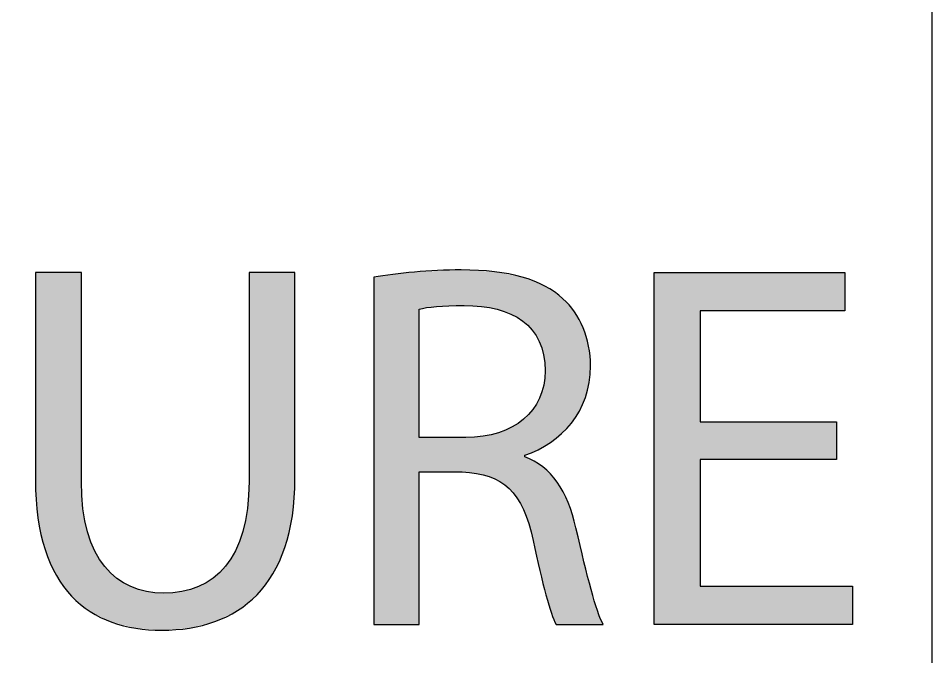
# Model space of a CAD drawing. Extents: x 0 to 360, y -268 to 0.
# Drawn here: x 157.75 to 163, y -194.19 to -190.52 of the extents above; entities that cross this region are included whole.
import ezdxf

# ---------------------------------------------------------------- set-up
doc = ezdxf.new("R2010")
doc.units = 0
doc.layers.add('LAYER_1', color=7, linetype='CONTINUOUS')

# ---------------------------------------------------------------- blocks, each defined once
blk = doc.blocks.new('*U139')
at = {"layer": 'LAYER_1', "color": 250}
for points in [[(157.8529, -193.1698), (157.8529, -191.9792), (157.8671, -193.3877)], [(157.8671, -193.3877), (157.8671, -191.9792), (157.9081, -193.5704)], [(157.9081, -193.5704), (157.9081, -191.9792), (157.9379, -193.6491)], [(157.9379, -193.6491), (157.9379, -191.9792), (157.9735, -193.7197)], [(157.9735, -193.7197), (157.9735, -191.9792), (158.0145, -193.7825)], [(158.0145, -193.7825), (158.0145, -191.9792), (158.0607, -193.8376)], [(158.0607, -193.8376), (158.0607, -191.9792), (158.1117, -193.8854)], [(158.1117, -193.8854), (158.1117, -191.9792), (158.1168, -193.8891)], [(158.1168, -193.8891), (158.1168, -193.1787), (158.126, -193.8958)], [(159.0794, -193.8716), (159.0716, -193.3136), (159.0794, -193.1787)], [(158.126, -193.8958), (158.126, -193.3355), (158.1524, -193.9152)], [(159.0704, -193.8796), (159.0442, -193.4662), (159.0704, -193.3337)], [(159.0716, -193.8787), (159.0704, -193.3337), (159.0716, -193.3136)], [(158.1524, -193.9152), (158.1524, -193.4688), (158.1673, -193.926)], [(158.1673, -193.926), (158.1673, -193.5076), (158.1947, -193.9395)], [(159.0442, -193.8983), (159.0131, -193.5477), (159.0442, -193.4662)], [(159.0131, -193.9207), (159.002, -193.5767), (159.0131, -193.5477)], [(158.1947, -193.9395), (158.1947, -193.5794), (158.2511, -193.9672)], [(159.002, -193.9261), (158.9448, -193.6659), (159.002, -193.5767)], [(158.9448, -193.954), (158.883, -193.7253), (158.9448, -193.6659)], [(158.2511, -193.9672), (158.2511, -193.6682), (158.2908, -193.9868)], [(158.2908, -193.9868), (158.2908, -193.7071), (158.3202, -193.9942)], [(158.3202, -193.9942), (158.3202, -193.7359), (158.4003, -194.0146)], [(158.8736, -193.9864), (158.7897, -193.7824), (158.8736, -193.7342)], [(158.883, -193.9841), (158.8736, -193.7342), (158.883, -193.7253)], [(158.4003, -194.0146), (158.4003, -193.7833), (158.4288, -194.0219)], [(158.4288, -194.0219), (158.4288, -193.7921), (158.4901, -194.0265)], [(158.4901, -194.0265), (158.4901, -193.8111), (158.5788, -194.0331)], [(158.694, -194.0244), (158.5877, -193.8202), (158.694, -193.8108)], [(158.7373, -194.0211), (158.694, -193.8108), (158.7373, -193.798)], [(158.7897, -194.0078), (158.7373, -193.798), (158.7897, -193.7824)]]:
    blk.add_solid(points, dxfattribs=at)
at = {"layer": 'LAYER_1', "color": 250, "extrusion": (0, 0, -1)}
for points in [[(-157.8671, -193.3877), (-157.8529, -191.9792), (-157.8671, -191.9792)], [(-157.9081, -193.5704), (-157.8671, -191.9792), (-157.9081, -191.9792)], [(-157.9379, -193.6491), (-157.9081, -191.9792), (-157.9379, -191.9792)], [(-157.9735, -193.7197), (-157.9379, -191.9792), (-157.9735, -191.9792)], [(-158.0145, -193.7825), (-157.9735, -191.9792), (-158.0145, -191.9792)], [(-158.0607, -193.8376), (-158.0145, -191.9792), (-158.0607, -191.9792)], [(-158.1117, -193.8854), (-158.0607, -191.9792), (-158.1117, -191.9792)], [(-158.1168, -193.8891), (-158.1117, -191.9792), (-158.1168, -191.9792)], [(-159.0794, -193.8716), (-159.0794, -191.9792), (-159.1252, -193.8296)], [(-159.1252, -193.8296), (-159.0794, -191.9792), (-159.1252, -191.9792)], [(-159.1252, -193.8296), (-159.1252, -191.9792), (-159.1737, -193.7733)], [(-159.1737, -193.7733), (-159.1252, -191.9792), (-159.1737, -191.9792)], [(-159.1737, -193.7733), (-159.1737, -191.9792), (-159.2168, -193.7095)], [(-159.2168, -193.7095), (-159.1737, -191.9792), (-159.2168, -191.9792)], [(-159.2168, -193.7095), (-159.2168, -191.9792), (-159.2541, -193.6381)], [(-159.2541, -193.6381), (-159.2168, -191.9792), (-159.2541, -191.9792)], [(-159.2541, -193.6381), (-159.2541, -191.9792), (-159.2854, -193.5589)], [(-159.2854, -193.5589), (-159.2541, -191.9792), (-159.2854, -191.9792)], [(-159.2854, -193.5589), (-159.2854, -191.9792), (-159.3102, -193.4717)], [(-159.3102, -193.4717), (-159.2854, -191.9792), (-159.3102, -191.9792)], [(-159.3102, -193.4717), (-159.3102, -191.9792), (-159.3284, -193.3764)], [(-159.3284, -193.3764), (-159.3102, -191.9792), (-159.3284, -191.9792)], [(-159.3284, -193.3764), (-159.3284, -191.9792), (-159.3432, -193.1608)], [(-159.3432, -193.1608), (-159.3284, -191.9792), (-159.3432, -191.9792)], [(-158.126, -193.8958), (-158.1168, -193.1787), (-158.126, -193.3355)], [(-158.1524, -193.9152), (-158.126, -193.3355), (-158.1524, -193.4688)], [(-159.0704, -193.8796), (-159.0704, -193.3337), (-159.0716, -193.8787)], [(-159.0716, -193.8787), (-159.0716, -193.3136), (-159.0794, -193.8716)], [(-158.1673, -193.926), (-158.1524, -193.4688), (-158.1673, -193.5076)], [(-158.1947, -193.9395), (-158.1673, -193.5076), (-158.1947, -193.5794)], [(-159.0442, -193.8983), (-159.0442, -193.4662), (-159.0704, -193.8796)], [(-159.0131, -193.9207), (-159.0131, -193.5477), (-159.0442, -193.8983)], [(-158.2511, -193.9672), (-158.1947, -193.5794), (-158.2511, -193.6682)], [(-159.002, -193.9261), (-159.002, -193.5767), (-159.0131, -193.9207)], [(-158.9448, -193.954), (-158.9448, -193.6659), (-159.002, -193.9261)], [(-158.2908, -193.9868), (-158.2511, -193.6682), (-158.2908, -193.7071)], [(-158.3202, -193.9942), (-158.2908, -193.7071), (-158.3202, -193.7359)], [(-158.4003, -194.0146), (-158.3202, -193.7359), (-158.4003, -193.7833)], [(-158.8736, -193.9864), (-158.8736, -193.7342), (-158.883, -193.9841)], [(-158.883, -193.9841), (-158.883, -193.7253), (-158.9448, -193.954)], [(-158.4288, -194.0219), (-158.4003, -193.7833), (-158.4288, -193.7921)], [(-158.4901, -194.0265), (-158.4288, -193.7921), (-158.4901, -193.8111)], [(-158.5788, -194.0331), (-158.4901, -193.8111), (-158.5788, -193.8194)], [(-158.5788, -194.0331), (-158.5788, -193.8194), (-158.5877, -194.0324)], [(-158.5877, -194.0324), (-158.5788, -193.8194), (-158.5877, -193.8202)], [(-158.5877, -194.0324), (-158.5877, -193.8202), (-158.694, -194.0244)], [(-158.694, -194.0244), (-158.694, -193.8108), (-158.7373, -194.0211)], [(-158.7373, -194.0211), (-158.7373, -193.798), (-158.7897, -194.0078)], [(-158.7897, -194.0078), (-158.7897, -193.7824), (-158.8736, -193.9864)]]:
    blk.add_solid(points, dxfattribs=at)
blk = doc.blocks.new('*U140')
at = {"layer": 'LAYER_1', "color": 250}
for points in [[(160.0298, -194), (159.7963, -192.0064), (160.0298, -191.9764)], [(160.0571, -194), (160.0298, -191.9764), (160.0571, -191.9752)], [(160.0985, -192.1809), (160.0571, -191.9752), (160.0985, -191.9733)], [(160.1556, -192.1743), (160.0985, -191.9733), (160.1556, -191.9707)], [(160.2277, -192.1699), (160.1556, -191.9707), (160.2277, -191.9675)], [(160.2968, -192.1686), (160.2277, -191.9675), (160.2968, -191.9643)], [(160.3148, -192.1683), (160.3148, -191.9653), (160.3237, -192.1688)], [(160.3237, -192.1688), (160.3237, -191.9658), (160.3748, -192.1716)], [(160.3748, -192.1716), (160.3748, -191.9685), (160.3862, -192.1722)], [(160.3862, -192.1722), (160.3862, -191.9691), (160.4141, -192.1737)], [(160.4141, -192.1737), (160.4141, -191.9706), (160.4234, -192.1751)], [(160.4234, -192.1751), (160.4234, -191.9711), (160.4583, -192.1802)], [(160.4583, -192.1802), (160.4583, -191.9729), (160.4603, -192.1805)], [(160.4603, -192.1805), (160.4603, -191.973), (160.4694, -192.1826)], [(160.4694, -192.1826), (160.4694, -191.9735), (160.4886, -192.1868)], [(160.4886, -192.1868), (160.4886, -191.9745), (160.504, -192.1902)], [(160.504, -192.1902), (160.504, -191.9775), (160.5127, -192.1928)], [(160.5127, -192.1928), (160.5127, -191.9792), (160.5205, -192.1952)], [(160.5205, -192.1952), (160.5205, -191.9807), (160.5451, -192.2027)], [(160.5451, -192.2027), (160.5451, -191.9854), (160.5532, -192.206)], [(160.5532, -192.206), (160.5532, -191.987), (160.5734, -192.2141)], [(160.5734, -192.2141), (160.5734, -191.9909), (160.5833, -192.2181)], [(160.5833, -192.2181), (160.5833, -191.9928), (160.5907, -192.2219)], [(160.5907, -192.2219), (160.5907, -191.9942), (160.618, -192.2362)], [(160.618, -192.2362), (160.618, -191.9995), (160.6187, -192.2365)], [(160.6187, -192.2365), (160.6187, -191.9996), (160.6251, -192.2408)], [(160.6251, -192.2408), (160.6251, -192.0009), (160.6477, -192.2558)], [(160.6477, -192.2558), (160.6477, -192.0052), (160.6509, -192.2579)], [(160.6509, -192.2579), (160.6509, -192.0065), (160.6553, -192.2616)], [(160.6553, -192.2616), (160.6553, -192.0082), (160.6564, -192.2625)], [(160.6564, -192.2625), (160.6564, -192.0087), (160.6627, -192.2678)], [(160.6627, -192.2678), (160.6627, -192.0112), (160.6799, -192.2824)], [(160.6799, -192.2824), (160.6799, -192.018), (160.6845, -192.2872)], [(160.6845, -192.2872), (160.6845, -192.0198), (160.6859, -192.2888)], [(160.6859, -192.2888), (160.6859, -192.0204), (160.7055, -192.3099)], [(160.7055, -192.3099), (160.7055, -192.0282), (160.7091, -192.3149)], [(160.7091, -192.3149), (160.7091, -192.0296), (160.7109, -192.3174)], [(160.7109, -192.3174), (160.7109, -192.0303), (160.7173, -192.3262)], [(160.7173, -192.3262), (160.7173, -192.0328), (160.7276, -192.3406)], [(160.7276, -192.3406), (160.7276, -192.0369), (160.7303, -192.3455)], [(160.7303, -192.3455), (160.7303, -192.038), (160.7393, -192.3621)], [(160.7393, -192.3621), (160.7393, -192.0416), (160.746, -192.3745)], [(160.746, -192.3745), (160.746, -192.0442), (160.7478, -192.3791)], [(160.7478, -192.3791), (160.7478, -192.0449), (160.7606, -192.4117)], [(160.7606, -192.4117), (160.7606, -192.05), (160.7617, -192.4157)], [(160.7617, -192.4157), (160.7617, -192.0504), (160.7664, -192.4339)], [(160.7664, -192.4339), (160.7664, -192.0523), (160.7712, -192.4521)], [(160.7712, -192.4521), (160.7712, -192.0542), (160.7717, -192.4555)], [(160.7717, -192.4555), (160.7717, -192.0544), (160.7776, -192.4957)], [(160.7776, -192.4957), (160.7776, -192.0568), (160.7777, -192.4959)], [(160.7777, -192.4959), (160.7777, -192.0568), (160.7778, -192.4987)], [(160.7778, -192.4987), (160.7778, -192.0569), (160.7799, -192.5431)], [(160.7799, -192.9731), (160.7778, -192.5855), (160.7799, -192.5431)], [(160.7776, -192.9744), (160.7717, -192.6259), (160.7776, -192.5865)], [(160.7777, -192.9744), (160.7776, -192.5865), (160.7777, -192.5863)], [(160.7778, -192.9743), (160.7777, -192.5863), (160.7778, -192.5855)], [(160.7606, -192.9843), (160.7478, -192.7005), (160.7606, -192.667)], [(160.7617, -192.9837), (160.7606, -192.667), (160.7617, -192.6642)], [(160.7664, -192.9809), (160.7617, -192.6642), (160.7664, -192.646)], [(160.7712, -192.9781), (160.7664, -192.646), (160.7712, -192.6278)], [(160.7717, -192.9779), (160.7712, -192.6278), (160.7717, -192.6259)], [(160.7393, -192.9968), (160.7303, -192.7344), (160.7393, -192.717)], [(160.746, -192.9928), (160.7393, -192.717), (160.746, -192.7039)], [(160.7478, -192.9918), (160.746, -192.7039), (160.7478, -192.7005)], [(160.7055, -193.0108), (160.6859, -192.7933), (160.7055, -192.7702)], [(160.7091, -193.0093), (160.7055, -192.7702), (160.7091, -192.766)], [(160.7109, -193.0085), (160.7091, -192.766), (160.7109, -192.7632)], [(160.7173, -193.0059), (160.7109, -192.7632), (160.7173, -192.7538)], [(160.7276, -193.0016), (160.7173, -192.7538), (160.7276, -192.7383)], [(160.7303, -193.0005), (160.7276, -192.7383), (160.7303, -192.7344)], [(160.6509, -193.3321), (160.6477, -192.8282), (160.6509, -192.8258)], [(160.6553, -193.3399), (160.6509, -192.8258), (160.6553, -192.8225)], [(160.6509, -193.3321), (160.6509, -192.8258), (160.6553, -193.3399)], [(160.6564, -193.343), (160.6553, -192.8225), (160.6564, -192.8216)], [(160.6553, -193.3399), (160.6553, -192.8225), (160.6564, -193.343)], [(160.6627, -193.3596), (160.6564, -192.8216), (160.6627, -192.8156)], [(160.6564, -193.343), (160.6564, -192.8216), (160.6627, -193.3596)], [(160.6799, -193.0214), (160.6627, -192.8156), (160.6799, -192.7994)], [(160.6845, -193.0195), (160.6799, -192.7994), (160.6845, -192.7951)], [(160.6859, -193.0189), (160.6845, -192.7951), (160.6859, -192.7933)], [(160.5734, -193.22), (160.5532, -192.8844), (160.5734, -192.8746)], [(160.5833, -193.2319), (160.5734, -192.8746), (160.5833, -192.8699)], [(160.5734, -193.22), (160.5734, -192.8746), (160.5833, -193.2319)], [(160.5907, -193.2406), (160.5833, -192.8699), (160.5907, -192.8663)], [(160.5833, -193.2319), (160.5833, -192.8699), (160.5907, -193.2406)], [(160.618, -193.2732), (160.5907, -192.8663), (160.618, -192.8497)], [(160.5907, -193.2406), (160.5907, -192.8663), (160.618, -193.2732)], [(160.6187, -193.2743), (160.618, -192.8497), (160.6187, -192.8493)], [(160.618, -193.2732), (160.618, -192.8497), (160.6187, -193.2743)], [(160.6251, -193.2859), (160.6187, -192.8493), (160.6251, -192.8454)], [(160.6187, -193.2743), (160.6187, -192.8493), (160.6251, -193.2859)], [(160.6477, -193.3264), (160.6251, -192.8454), (160.6477, -192.8282)], [(160.6251, -193.2859), (160.6251, -192.8454), (160.6477, -193.3264)], [(160.6477, -193.3264), (160.6477, -192.8282), (160.6509, -193.3321)], [(160.303, -193.1246), (160.303, -192.9269), (160.3148, -193.1258)], [(160.3148, -193.1258), (160.3148, -192.9269), (160.3237, -193.1267)], [(160.3748, -193.1317), (160.3237, -192.9269), (160.3748, -192.9251)], [(160.3237, -193.1267), (160.3237, -192.9269), (160.3748, -193.1317)], [(160.3862, -193.1328), (160.3748, -192.9251), (160.3862, -192.9239)], [(160.3748, -193.1317), (160.3748, -192.9251), (160.3862, -193.1328)], [(160.4141, -193.1397), (160.3862, -192.9239), (160.4141, -192.9209)], [(160.3862, -193.1328), (160.3862, -192.9239), (160.4141, -193.1397)], [(160.4234, -193.142), (160.4141, -192.9209), (160.4234, -192.9199)], [(160.4141, -193.1397), (160.4141, -192.9209), (160.4234, -193.142)], [(160.4583, -193.1507), (160.4234, -192.9199), (160.4583, -192.9133)], [(160.4234, -193.142), (160.4234, -192.9199), (160.4583, -193.1507)], [(160.4603, -193.1516), (160.4583, -192.9133), (160.4603, -192.913)], [(160.4583, -193.1507), (160.4583, -192.9133), (160.4603, -193.1516)], [(160.4694, -193.1559), (160.4603, -192.913), (160.4694, -192.9113)], [(160.4603, -193.1516), (160.4603, -192.913), (160.4694, -193.1559)], [(160.4886, -193.1648), (160.4694, -192.9113), (160.4886, -192.906)], [(160.4694, -193.1559), (160.4694, -192.9113), (160.4886, -193.1648)], [(160.504, -193.1719), (160.4886, -192.906), (160.504, -192.9018)], [(160.4886, -193.1648), (160.4886, -192.906), (160.504, -193.1719)], [(160.5127, -193.1759), (160.504, -192.9018), (160.5127, -192.8994)], [(160.504, -193.1719), (160.504, -192.9018), (160.5127, -193.1759)], [(160.5205, -193.1795), (160.5127, -192.8994), (160.5205, -192.8965)], [(160.5127, -193.1759), (160.5127, -192.8994), (160.5205, -193.1795)], [(160.5451, -193.1983), (160.5205, -192.8965), (160.5451, -192.8874)], [(160.5205, -193.1795), (160.5205, -192.8965), (160.5451, -193.1983)], [(160.5532, -193.2045), (160.5451, -192.8874), (160.5532, -192.8844)], [(160.5451, -193.1983), (160.5451, -192.8874), (160.5532, -193.2045)], [(160.5532, -193.2045), (160.5532, -192.8844), (160.5734, -193.22)], [(160.6627, -193.3596), (160.6627, -193.0378), (160.6799, -193.4052)], [(160.6799, -193.4052), (160.6799, -193.0455), (160.6845, -193.4172)], [(160.6845, -193.4172), (160.6845, -193.0476), (160.6859, -193.4211)], [(160.6859, -193.4211), (160.6859, -193.0482), (160.7055, -193.4969)], [(160.7055, -193.4969), (160.7055, -193.057), (160.7091, -193.5106)], [(160.7091, -193.5106), (160.7091, -193.0586), (160.7109, -193.5177)], [(160.7109, -193.5177), (160.7109, -193.0594), (160.7173, -193.5447)], [(160.7173, -193.5447), (160.7173, -193.0623), (160.7276, -193.5887)], [(160.7276, -193.5887), (160.7276, -193.0691), (160.7303, -193.5999)], [(160.7303, -193.5999), (160.7303, -193.0709), (160.7393, -193.6383)], [(160.7393, -193.6383), (160.7393, -193.0768), (160.746, -193.667)], [(160.746, -193.667), (160.746, -193.0813), (160.7478, -193.6746)], [(160.7478, -193.6746), (160.7478, -193.0825), (160.7606, -193.729)], [(160.7606, -193.729), (160.7606, -193.091), (160.7617, -193.7336)], [(160.7617, -193.7336), (160.7617, -193.0917), (160.7664, -193.7538)], [(160.7664, -193.7538), (160.7664, -193.0948), (160.7712, -193.7741)], [(160.7712, -193.7741), (160.7712, -193.0992), (160.7717, -193.7762)], [(160.7717, -193.7762), (160.7717, -193.0997), (160.7776, -193.8015)], [(160.7776, -193.8015), (160.7776, -193.1051), (160.7777, -193.8016)], [(160.7777, -193.8016), (160.7777, -193.1052), (160.7778, -193.8022)], [(160.7778, -193.8022), (160.7778, -193.1053), (160.7799, -193.8109)], [(160.7799, -193.8109), (160.7799, -193.1072), (160.7845, -193.8307)], [(160.7845, -193.8307), (160.7845, -193.1115), (160.8103, -193.917)], [(160.8103, -193.917), (160.8103, -193.1352), (160.8104, -193.9173)], [(160.8104, -193.9173), (160.8104, -193.1353), (160.8156, -193.9348)], [(160.8156, -193.9348), (160.8156, -193.1418), (160.8426, -194)]]:
    blk.add_solid(points, dxfattribs=at)
at = {"layer": 'LAYER_1', "color": 250, "extrusion": (0, 0, -1)}
for points in [[(-160.0298, -194), (-160.0298, -191.9764), (-160.0571, -194)], [(-160.0571, -192.1893), (-160.0571, -191.9752), (-160.0985, -192.1809)], [(-160.0985, -192.1809), (-160.0985, -191.9733), (-160.1556, -192.1743)], [(-160.1556, -192.1743), (-160.1556, -191.9707), (-160.2277, -192.1699)], [(-160.2277, -192.1699), (-160.2277, -191.9675), (-160.2968, -192.1686)], [(-160.2968, -192.1686), (-160.2968, -191.9643), (-160.303, -192.1685)], [(-160.303, -192.1685), (-160.2968, -191.9643), (-160.303, -191.9647)], [(-160.303, -192.1685), (-160.303, -191.9647), (-160.3148, -192.1683)], [(-160.3148, -192.1683), (-160.303, -191.9647), (-160.3148, -191.9653)], [(-160.3237, -192.1688), (-160.3148, -191.9653), (-160.3237, -191.9658)], [(-160.3748, -192.1716), (-160.3237, -191.9658), (-160.3748, -191.9685)], [(-160.3862, -192.1722), (-160.3748, -191.9685), (-160.3862, -191.9691)], [(-160.4141, -192.1737), (-160.3862, -191.9691), (-160.4141, -191.9706)], [(-160.4234, -192.1751), (-160.4141, -191.9706), (-160.4234, -191.9711)], [(-160.4583, -192.1802), (-160.4234, -191.9711), (-160.4583, -191.9729)], [(-160.4603, -192.1805), (-160.4583, -191.9729), (-160.4603, -191.973)], [(-160.4694, -192.1826), (-160.4603, -191.973), (-160.4694, -191.9735)], [(-160.4886, -192.1868), (-160.4694, -191.9735), (-160.4886, -191.9745)], [(-160.504, -192.1902), (-160.4886, -191.9745), (-160.504, -191.9775)], [(-160.5127, -192.1928), (-160.504, -191.9775), (-160.5127, -191.9792)], [(-160.5205, -192.1952), (-160.5127, -191.9792), (-160.5205, -191.9807)], [(-160.5451, -192.2027), (-160.5205, -191.9807), (-160.5451, -191.9854)], [(-160.5532, -192.206), (-160.5451, -191.9854), (-160.5532, -191.987)], [(-160.5734, -192.2141), (-160.5532, -191.987), (-160.5734, -191.9909)], [(-159.7963, -194), (-159.7963, -192.0064), (-160.0298, -194)], [(-160.5833, -192.2181), (-160.5734, -191.9909), (-160.5833, -191.9928)], [(-160.5907, -192.2219), (-160.5833, -191.9928), (-160.5907, -191.9942)], [(-160.618, -192.2362), (-160.5907, -191.9942), (-160.618, -191.9995)], [(-160.6187, -192.2365), (-160.618, -191.9995), (-160.6187, -191.9996)], [(-160.6251, -192.2408), (-160.6187, -191.9996), (-160.6251, -192.0009)], [(-160.6477, -192.2558), (-160.6251, -192.0009), (-160.6477, -192.0052)], [(-160.6509, -192.2579), (-160.6477, -192.0052), (-160.6509, -192.0065)], [(-160.6553, -192.2616), (-160.6509, -192.0065), (-160.6553, -192.0082)], [(-160.6564, -192.2625), (-160.6553, -192.0082), (-160.6564, -192.0087)], [(-160.6627, -192.2678), (-160.6564, -192.0087), (-160.6627, -192.0112)], [(-160.6799, -192.2824), (-160.6627, -192.0112), (-160.6799, -192.018)], [(-160.6845, -192.2872), (-160.6799, -192.018), (-160.6845, -192.0198)], [(-160.6859, -192.2888), (-160.6845, -192.0198), (-160.6859, -192.0204)], [(-160.7055, -192.3099), (-160.6859, -192.0204), (-160.7055, -192.0282)], [(-160.7091, -192.3149), (-160.7055, -192.0282), (-160.7091, -192.0296)], [(-160.7109, -192.3174), (-160.7091, -192.0296), (-160.7109, -192.0303)], [(-160.7173, -192.3262), (-160.7109, -192.0303), (-160.7173, -192.0328)], [(-160.7276, -192.3406), (-160.7173, -192.0328), (-160.7276, -192.0369)], [(-160.7303, -192.3455), (-160.7276, -192.0369), (-160.7303, -192.038)], [(-160.7393, -192.3621), (-160.7303, -192.038), (-160.7393, -192.0416)], [(-160.746, -192.3745), (-160.7393, -192.0416), (-160.746, -192.0442)], [(-160.7478, -192.3791), (-160.746, -192.0442), (-160.7478, -192.0449)], [(-160.7606, -192.4117), (-160.7478, -192.0449), (-160.7606, -192.05)], [(-160.7617, -192.4157), (-160.7606, -192.05), (-160.7617, -192.0504)], [(-160.7664, -192.4339), (-160.7617, -192.0504), (-160.7664, -192.0523)], [(-160.7712, -192.4521), (-160.7664, -192.0523), (-160.7712, -192.0542)], [(-160.7717, -192.4555), (-160.7712, -192.0542), (-160.7717, -192.0544)], [(-160.7776, -192.4957), (-160.7717, -192.0544), (-160.7776, -192.0568)], [(-160.7777, -192.4959), (-160.7776, -192.0568), (-160.7777, -192.0568)], [(-160.7778, -192.4987), (-160.7777, -192.0568), (-160.7778, -192.0569)], [(-160.7799, -192.5431), (-160.7778, -192.0569), (-160.7799, -192.0583)], [(-160.7799, -192.9731), (-160.7799, -192.0583), (-160.7845, -192.9704)], [(-160.7845, -192.9704), (-160.7799, -192.0583), (-160.7845, -192.0616)], [(-160.7845, -192.9704), (-160.7845, -192.0616), (-160.8103, -192.9554)], [(-160.8103, -192.9554), (-160.7845, -192.0616), (-160.8103, -192.0795)], [(-160.8103, -192.9554), (-160.8103, -192.0795), (-160.8104, -192.9553)], [(-160.8104, -192.9553), (-160.8103, -192.0795), (-160.8104, -192.0796)], [(-160.8104, -192.9553), (-160.8104, -192.0796), (-160.8156, -192.9512)], [(-160.8156, -192.9512), (-160.8104, -192.0796), (-160.8156, -192.0832)], [(-160.8156, -192.9512), (-160.8156, -192.0832), (-160.8426, -192.9298)], [(-160.8426, -192.9298), (-160.8156, -192.0832), (-160.8426, -192.102)], [(-160.8426, -192.9298), (-160.8426, -192.102), (-160.8491, -192.9246)], [(-160.8491, -192.9246), (-160.8426, -192.102), (-160.8491, -192.1065)], [(-160.8491, -192.9246), (-160.8491, -192.1065), (-160.8745, -192.9044)], [(-160.8745, -192.9044), (-160.8491, -192.1065), (-160.8745, -192.1243)], [(-160.8745, -192.9044), (-160.8745, -192.1243), (-160.8818, -192.8966)], [(-160.8818, -192.8966), (-160.8745, -192.1243), (-160.8818, -192.1294)], [(-160.8818, -192.8966), (-160.8818, -192.1294), (-160.912, -192.8641)], [(-160.912, -192.8641), (-160.8818, -192.1294), (-160.912, -192.1639)], [(-160.912, -192.8641), (-160.912, -192.1639), (-160.9303, -192.8443)], [(-160.9303, -192.8443), (-160.912, -192.1639), (-160.9303, -192.1849)], [(-160.9303, -192.8443), (-160.9303, -192.1849), (-160.9482, -192.8174)], [(-160.9482, -192.8174), (-160.9303, -192.1849), (-160.9482, -192.2054)], [(-160.9482, -192.8174), (-160.9482, -192.2054), (-160.9566, -192.8048)], [(-160.9566, -192.8048), (-160.9482, -192.2054), (-160.9566, -192.2208)], [(-160.9566, -192.8048), (-160.9566, -192.2208), (-160.9762, -192.7752)], [(-160.9762, -192.7752), (-160.9566, -192.2208), (-160.9762, -192.2569)], [(-160.9762, -192.7752), (-160.9762, -192.2569), (-160.998, -192.7262)], [(-160.998, -192.7262), (-160.9762, -192.2569), (-160.998, -192.2968)], [(-160.998, -192.7262), (-160.998, -192.2968), (-161.0109, -192.6972)], [(-161.0109, -192.6972), (-160.998, -192.2968), (-161.0109, -192.3395)], [(-161.0109, -192.6972), (-161.0109, -192.3395), (-161.0294, -192.6238)], [(-161.0294, -192.6238), (-161.0109, -192.3395), (-161.0294, -192.4011)], [(-161.0294, -192.6238), (-161.0294, -192.4011), (-161.0327, -192.6108)], [(-161.0327, -192.6108), (-161.0294, -192.4011), (-161.0327, -192.4359)], [(-161.0327, -192.6108), (-161.0327, -192.4359), (-161.0403, -192.5159)], [(-160.7776, -192.9744), (-160.7776, -192.5865), (-160.7777, -192.9744)], [(-160.7777, -192.9744), (-160.7777, -192.5863), (-160.7778, -192.9743)], [(-160.7778, -192.9743), (-160.7778, -192.5855), (-160.7799, -192.9731)], [(-160.7606, -192.9843), (-160.7606, -192.667), (-160.7617, -192.9837)], [(-160.7617, -192.9837), (-160.7617, -192.6642), (-160.7664, -192.9809)], [(-160.7664, -192.9809), (-160.7664, -192.646), (-160.7712, -192.9781)], [(-160.7712, -192.9781), (-160.7712, -192.6278), (-160.7717, -192.9779)], [(-160.7717, -192.9779), (-160.7717, -192.6259), (-160.7776, -192.9744)], [(-160.7393, -192.9968), (-160.7393, -192.717), (-160.746, -192.9928)], [(-160.746, -192.9928), (-160.746, -192.7039), (-160.7478, -192.9918)], [(-160.7478, -192.9918), (-160.7478, -192.7005), (-160.7606, -192.9843)], [(-160.7055, -193.0108), (-160.7055, -192.7702), (-160.7091, -193.0093)], [(-160.7091, -193.0093), (-160.7091, -192.766), (-160.7109, -193.0085)], [(-160.7109, -193.0085), (-160.7109, -192.7632), (-160.7173, -193.0059)], [(-160.7173, -193.0059), (-160.7173, -192.7538), (-160.7276, -193.0016)], [(-160.7276, -193.0016), (-160.7276, -192.7383), (-160.7303, -193.0005)], [(-160.7303, -193.0005), (-160.7303, -192.7344), (-160.7393, -192.9968)], [(-160.6627, -193.0285), (-160.6627, -192.8156), (-160.6799, -193.0214)], [(-160.6799, -193.0214), (-160.6799, -192.7994), (-160.6845, -193.0195)], [(-160.6845, -193.0195), (-160.6845, -192.7951), (-160.6859, -193.0189)], [(-160.6859, -193.0189), (-160.6859, -192.7933), (-160.7055, -193.0108)], [(-160.0571, -193.1246), (-160.0571, -192.9269), (-160.0985, -193.1246)], [(-160.0985, -193.1246), (-160.0571, -192.9269), (-160.0985, -192.9269)], [(-160.0985, -193.1246), (-160.0985, -192.9269), (-160.1556, -193.1246)], [(-160.1556, -193.1246), (-160.0985, -192.9269), (-160.1556, -192.9269)], [(-160.1556, -193.1246), (-160.1556, -192.9269), (-160.2277, -193.1246)], [(-160.2277, -193.1246), (-160.1556, -192.9269), (-160.2277, -192.9269)], [(-160.2277, -193.1246), (-160.2277, -192.9269), (-160.2968, -193.1246)], [(-160.2968, -193.1246), (-160.2277, -192.9269), (-160.2968, -192.9269)], [(-160.2968, -193.1246), (-160.2968, -192.9269), (-160.303, -193.1246)], [(-160.303, -193.1246), (-160.2968, -192.9269), (-160.303, -192.9269)], [(-160.3148, -193.1258), (-160.303, -192.9269), (-160.3148, -192.9269)], [(-160.3237, -193.1267), (-160.3148, -192.9269), (-160.3237, -192.9269)], [(-160.6799, -193.4052), (-160.6627, -193.0378), (-160.6799, -193.0455)], [(-160.6845, -193.4172), (-160.6799, -193.0455), (-160.6845, -193.0476)], [(-160.6859, -193.4211), (-160.6845, -193.0476), (-160.6859, -193.0482)], [(-160.7055, -193.4969), (-160.6859, -193.0482), (-160.7055, -193.057)], [(-160.7091, -193.5106), (-160.7055, -193.057), (-160.7091, -193.0586)], [(-160.7109, -193.5177), (-160.7091, -193.0586), (-160.7109, -193.0594)], [(-160.7173, -193.5447), (-160.7109, -193.0594), (-160.7173, -193.0623)], [(-160.7276, -193.5887), (-160.7173, -193.0623), (-160.7276, -193.0691)], [(-160.7303, -193.5999), (-160.7276, -193.0691), (-160.7303, -193.0709)], [(-160.7393, -193.6383), (-160.7303, -193.0709), (-160.7393, -193.0768)], [(-160.746, -193.667), (-160.7393, -193.0768), (-160.746, -193.0813)], [(-160.7478, -193.6746), (-160.746, -193.0813), (-160.7478, -193.0825)], [(-160.7606, -193.729), (-160.7478, -193.0825), (-160.7606, -193.091)], [(-160.7617, -193.7336), (-160.7606, -193.091), (-160.7617, -193.0917)], [(-160.7664, -193.7538), (-160.7617, -193.0917), (-160.7664, -193.0948)], [(-160.7712, -193.7741), (-160.7664, -193.0948), (-160.7712, -193.0992)], [(-160.7717, -193.7762), (-160.7712, -193.0992), (-160.7717, -193.0997)], [(-160.7776, -193.8015), (-160.7717, -193.0997), (-160.7776, -193.1051)], [(-160.7777, -193.8016), (-160.7776, -193.1051), (-160.7777, -193.1052)], [(-160.7778, -193.8022), (-160.7777, -193.1052), (-160.7778, -193.1053)], [(-160.7799, -193.8109), (-160.7778, -193.1053), (-160.7799, -193.1072)], [(-160.7845, -193.8307), (-160.7799, -193.1072), (-160.7845, -193.1115)], [(-160.8103, -193.917), (-160.7845, -193.1115), (-160.8103, -193.1352)], [(-160.8104, -193.9173), (-160.8103, -193.1352), (-160.8104, -193.1353)], [(-160.8156, -193.9348), (-160.8104, -193.1353), (-160.8156, -193.1418)], [(-160.8426, -194), (-160.8156, -193.1418), (-160.8426, -193.1752)], [(-160.8426, -194), (-160.8426, -193.1752), (-160.8491, -194)], [(-160.8491, -194), (-160.8426, -193.1752), (-160.8491, -193.1832)], [(-160.8491, -194), (-160.8491, -193.1832), (-160.8745, -194)], [(-160.8745, -194), (-160.8491, -193.1832), (-160.8745, -193.2308)], [(-160.8745, -194), (-160.8745, -193.2308), (-160.8818, -194)], [(-160.8818, -194), (-160.8745, -193.2308), (-160.8818, -193.2445)], [(-160.8818, -194), (-160.8818, -193.2445), (-160.912, -194)], [(-160.912, -194), (-160.8818, -193.2445), (-160.912, -193.3008)], [(-160.912, -194), (-160.912, -193.3008), (-160.9303, -194)], [(-160.9303, -194), (-160.912, -193.3008), (-160.9303, -193.3602)], [(-160.9303, -194), (-160.9303, -193.3602), (-160.9482, -194)], [(-160.9482, -194), (-160.9303, -193.3602), (-160.9482, -193.4181)], [(-160.9482, -194), (-160.9482, -193.4181), (-160.9566, -194)], [(-160.9566, -194), (-160.9482, -193.4181), (-160.9566, -193.4454)], [(-160.9566, -194), (-160.9566, -193.4454), (-160.9762, -194)], [(-160.9762, -194), (-160.9566, -193.4454), (-160.9762, -193.5254)], [(-160.9762, -194), (-160.9762, -193.5254), (-160.998, -194)], [(-160.998, -194), (-160.9762, -193.5254), (-160.998, -193.614)], [(-160.998, -194), (-160.998, -193.614), (-161.0109, -194)], [(-161.0109, -194), (-160.998, -193.614), (-161.0109, -193.6662)], [(-161.0109, -194), (-161.0109, -193.6662), (-161.0294, -194)], [(-161.0294, -194), (-161.0109, -193.6662), (-161.0294, -193.7417)], [(-161.0294, -194), (-161.0294, -193.7417), (-161.0327, -194)], [(-161.0327, -194), (-161.0294, -193.7417), (-161.0327, -193.7551)], [(-161.0327, -194), (-161.0327, -193.7551), (-161.0403, -194)], [(-161.0403, -194), (-161.0327, -193.7551), (-161.0403, -193.7861)], [(-161.0403, -194), (-161.0403, -193.7861), (-161.0435, -194)], [(-161.0435, -194), (-161.0403, -193.7861), (-161.0435, -193.7992)], [(-161.0435, -194), (-161.0435, -193.7992), (-161.0798, -194)], [(-161.0798, -194), (-161.0435, -193.7992), (-161.0798, -193.9202)], [(-161.0798, -194), (-161.0798, -193.9202), (-161.1126, -194)]]:
    blk.add_solid(points, dxfattribs=at)
blk = doc.blocks.new('*U141')
at = {"layer": 'LAYER_1', "color": 250, "extrusion": (0, 0, -1)}
for points in [[(-161.4062, -194), (-161.4062, -191.9792), (-161.6701, -194)], [(-161.6701, -194), (-161.4062, -191.9792), (-161.6701, -191.9792)], [(-162.4528, -192.1983), (-162.4528, -191.9792), (-162.501, -192.1983)], [(-162.501, -192.1983), (-162.4528, -191.9792), (-162.501, -191.9792)], [(-162.4528, -194), (-162.4528, -193.7813), (-162.501, -194)], [(-162.501, -194), (-162.4528, -193.7813), (-162.501, -193.7813)], [(-162.501, -194), (-162.501, -193.7813), (-162.5458, -194)], [(-162.5458, -194), (-162.501, -193.7813), (-162.5458, -193.7813)]]:
    blk.add_solid(points, dxfattribs=at)
at = {"layer": 'LAYER_1', "color": 250}
for points in [[(161.6701, -192.1983), (161.6701, -191.9792), (162.4528, -192.1983)], [(162.4528, -192.1983), (161.6701, -191.9792), (162.4528, -191.9792)], [(161.6701, -193.0526), (161.6701, -192.837), (162.4528, -193.0526)], [(162.4528, -193.0526), (161.6701, -192.837), (162.4528, -192.837)], [(161.6701, -194), (161.6701, -193.7813), (162.4528, -194)], [(162.4528, -194), (161.6701, -193.7813), (162.4528, -193.7813)]]:
    blk.add_solid(points, dxfattribs=at)
blk = doc.blocks.new('BLOCK_21')
at = {"layer": 'LAYER_1'}
blk.add_lwpolyline([(162.4528, -193.0526), (161.6701, -193.0526), (161.6701, -193.7813), (162.5458, -193.7813), (162.5458, -194), (161.4062, -194), (161.4062, -191.9792), (162.501, -191.9792), (162.501, -192.1983), (161.6701, -192.1983), (161.6701, -192.837), (162.4528, -192.837), (162.4528, -193.0526)], dxfattribs=at)
for points, knots in [([(158.1168, -191.9792), (158.1168, -191.9792), (158.1168, -193.1787), (158.1168, -193.1787), (158.1168, -193.6287), (158.318, -193.8202), (158.5877, -193.8202), (158.8844, -193.8202), (159.0794, -193.6225), (159.0794, -193.1787), (159.0794, -193.1787), (159.0794, -191.9792), (159.0794, -191.9792), (159.0794, -191.9792), (159.3432, -191.9792), (159.3432, -191.9792), (159.3432, -191.9792), (159.3432, -193.1608), (159.3432, -193.1608), (159.3432, -193.7813), (159.0167, -194.0331), (158.5788, -194.0331), (158.165, -194.0331), (157.8529, -193.7995), (157.8529, -193.1698), (157.8529, -193.1698), (157.8529, -191.9792), (157.8529, -191.9792), (157.8529, -191.9792), (158.1168, -191.9792), (158.1168, -191.9792)], [0, 0, 0, 0, 1, 1, 1, 2, 2, 2, 3, 3, 3, 4, 4, 4, 5, 5, 5, 6, 6, 6, 7, 7, 7, 8, 8, 8, 9, 9, 9, 10, 10, 10, 10]), ([(159.7963, -192.0064), (159.9282, -191.9826), (160.1201, -191.9643), (160.2968, -191.9643), (160.5759, -191.9643), (160.7585, -192.0184), (160.8818, -192.1294), (160.9804, -192.2193), (161.0403, -192.3571), (161.0403, -192.5159), (161.0403, -192.7798), (160.8729, -192.9569), (160.6627, -193.0285), (160.6627, -193.0285), (160.6627, -193.0378), (160.6627, -193.0378), (160.8157, -193.0919), (160.9087, -193.2356), (160.9566, -193.4454), (161.0224, -193.7272), (161.0706, -193.9222), (161.1126, -194), (161.1126, -194), (160.8426, -194), (160.8426, -194), (160.8095, -193.9401), (160.7647, -193.7692), (160.7109, -193.5177), (160.651, -193.2387), (160.5401, -193.1339), (160.303, -193.1246), (160.303, -193.1246), (160.0571, -193.1246), (160.0571, -193.1246), (160.0571, -193.1246), (160.0571, -194), (160.0571, -194), (160.0571, -194), (159.7963, -194), (159.7963, -194), (159.7963, -194), (159.7963, -192.0064), (159.7963, -192.0064)], [0, 0, 0, 0, 1, 1, 1, 2, 2, 2, 3, 3, 3, 4, 4, 4, 5, 5, 5, 6, 6, 6, 7, 7, 7, 8, 8, 8, 9, 9, 9, 10, 10, 10, 11, 11, 11, 12, 12, 12, 13, 13, 13, 14, 14, 14, 14]), ([(160.0571, -192.9269), (160.0571, -192.9269), (160.3237, -192.9269), (160.3237, -192.9269), (160.6028, -192.9269), (160.7799, -192.7739), (160.7799, -192.5431), (160.7799, -192.2823), (160.5911, -192.1683), (160.3148, -192.1683), (160.189, -192.1683), (160.1019, -192.1772), (160.0571, -192.1893), (160.0571, -192.1893), (160.0571, -192.9269), (160.0571, -192.9269)], [0, 0, 0, 0, 1, 1, 1, 2, 2, 2, 3, 3, 3, 4, 4, 4, 5, 5, 5, 5])]:
    blk.add_open_spline(points, degree=3, knots=knots, dxfattribs=at)
at = {"layer": 'LAYER_1', "color": 250}
for name in ['*U139', '*U140', '*U141']:
    blk.add_blockref(name, (0, 0), dxfattribs=at)
blk = doc.blocks.new('BLOCK_20')
at = {"layer": 'LAYER_1', "color": 250}
blk.add_lwpolyline([(162.9999, -196.0003), (146.9102, -196.0003), (146.9102, -140.0002), (162.9999, -140.0002), (162.9999, -196.0003)], dxfattribs=at)
at = {"layer": 'LAYER_1'}
blk.add_blockref('BLOCK_21', (0, 0), dxfattribs=at)
blk = doc.blocks.new('BLOCK_17')
at = {"layer": 'LAYER_1'}
blk.add_blockref('BLOCK_20', (0, 0), dxfattribs=at)

msp = doc.modelspace()

# ---------------------------------------------------------------- block references
at = {"layer": 'LAYER_1'}
msp.add_blockref('BLOCK_17', (0, 0), dxfattribs=at)

doc.saveas('drawing.dxf')
